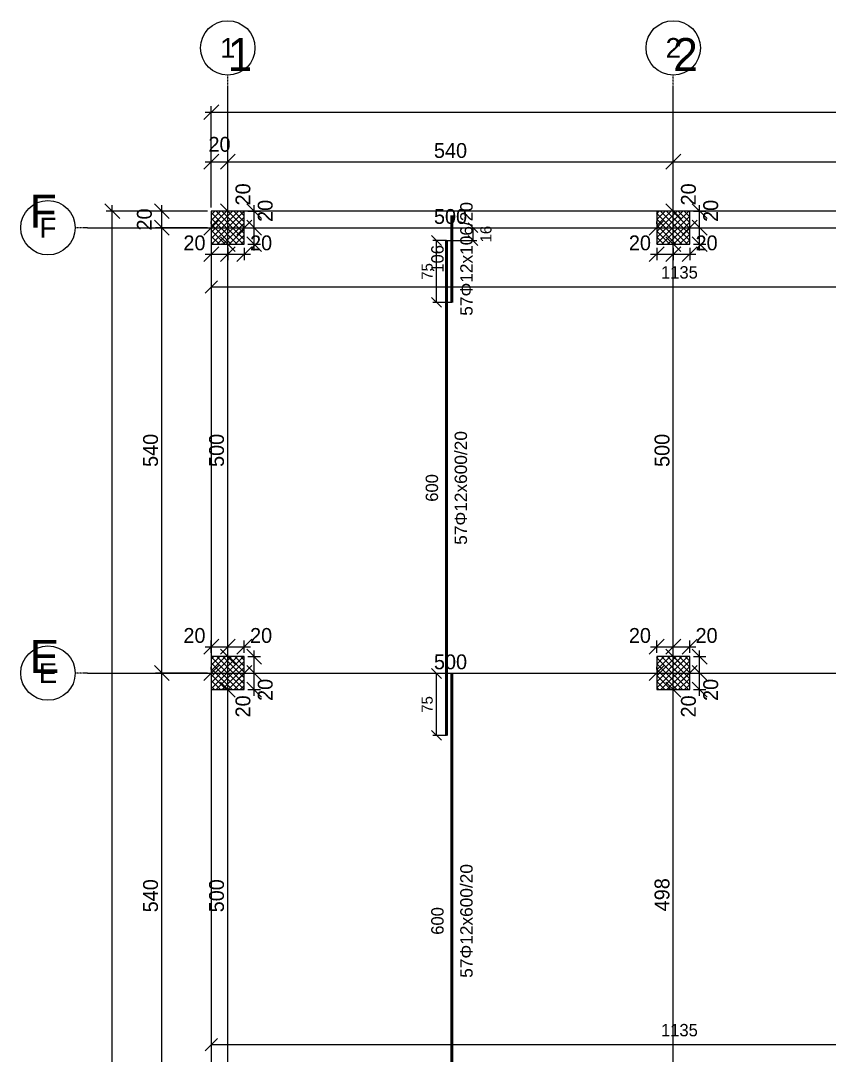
# Model space of a CAD drawing. Header units: centimetres. Extents: x -231 to 7431, y -4464 to 7215.
# Drawn here: x 4229 to 5209, y 1717 to 2971 of the extents above; entities that cross this region are included whole.
import ezdxf
from ezdxf.enums import TextEntityAlignment as Align

# ---------------------------------------------------------------- set-up
doc = ezdxf.new("R2010")
doc.units = ezdxf.units.CM
doc.linetypes.add('DASHDOT', pattern=[3.556, 2.54, -0.508, 0, -0.508])
for name, color, linetype in [('AXIS', 8, 'Continuous'), ('COLUMN', 3, 'Continuous'), ('FW_AXIS', 7, 'Continuous'), ('FW_COLUMN_HATCH', 8, 'Continuous'), ('FW_DIM', 7, 'Continuous'), ('REB_BOT_MESH_Y', 5, 'Continuous'), ('REB_BOT_MESH_Y_AXDIM', 5, 'Continuous'), ('REB_BOT_MESH_Y_LAP', 5, 'Continuous'), ('REB_BOT_MESH_Y_RANGE', 5, 'Continuous'), ('REB_BOT_MESH_Y_TEXT', 5, 'Continuous'), ('SLAB', 7, 'Continuous')]:
    doc.layers.add(name, color=color, linetype=linetype)
doc.styles.add('REBAR_TXT', font='arial.ttf')
doc.dimstyles.new('FW_DIM', dxfattribs={"dimtxt": 18, "dimasz": 9, "dimexe": 7.5, "dimexo": 4.5, "dimgap": 4.5, "dimtad": 1, "dimdec": 0, "dimtxsty": 'Standard', "dimtsz": 9, "dimcen": 2.5, "dimdle": 7.5, "dimclrd": 256, "dimclre": 256, "dimclrt": 7, "dimazin": 3, "dimtfac": 1, "dimtmove": 2, "dimatfit": 3})
doc.dimstyles.new('REBAR LAP', dxfattribs={"dimtxt": 13.5, "dimasz": 2.5, "dimexe": 4.5, "dimexo": 0, "dimgap": 4.5, "dimtad": 1, "dimdec": 0, "dimtxsty": 'Standard', "dimtsz": 6, "dimcen": 2.5, "dimclrd": 6, "dimclre": 6, "dimclrt": 7, "dimazin": 3, "dimtfac": 1, "dimtmove": 2, "dimatfit": 3, "dimlwd": 25, "dimlwe": 18})
doc.dimstyles.new('REBAR M-200', dxfattribs={"dimtxt": 15, "dimasz": 15, "dimexe": 25, "dimexo": 12.5, "dimgap": 10, "dimtad": 1, "dimdec": 0, "dimtxsty": 'Standard', "dimblk": 'NONE', "dimcen": 50, "dimse1": 1, "dimse2": 1, "dimclrd": 6, "dimclre": 6, "dimclrt": 7, "dimazin": 3, "dimtfac": 1, "dimtmove": 2, "dimatfit": 3, "dimldrblk": 'NONE', "dimlwd": 53})
doc.dimstyles.new('REBAR RANGE', dxfattribs={"dimtxt": 15, "dimasz": 2.5, "dimexe": 0, "dimexo": 0, "dimgap": 10, "dimtad": 1, "dimdec": 0, "dimtxsty": 'Standard', "dimtsz": 7.5, "dimcen": 2.5, "dimse1": 1, "dimse2": 1, "dimclrd": 6, "dimclre": 6, "dimclrt": 7, "dimazin": 3, "dimtfac": 1, "dimtmove": 2, "dimatfit": 3, "dimlwd": 25})

# ---------------------------------------------------------------- blocks, each defined once
blk = doc.blocks.new('*D710')
at = {"color": 6, "lineweight": 53}
blk.add_line((4751.75, 1579.5), (4751.75, 2179.5), dxfattribs=at)
at = {"layer": 'Defpoints'}
for p in [(4751.75, 2179.5), (4751.75, 1579.5), (4751.75, 1579.5)]:
    blk.add_point(p, dxfattribs=at)
at = {"layer": 'REB_BOT_MESH_Y', "color": 7, "insert": (4734.25, 1879.5), "char_height": 15, "attachment_point": 5, "rotation": 90}
blk.add_mtext('600', dxfattribs=at)
blk = doc.blocks.new('_NONE')
blk = doc.blocks.new('*D711')
at = {"color": 6, "lineweight": 53}
blk.add_line((4745, 2104.5), (4745, 2704.5), dxfattribs=at)
at = {"layer": 'Defpoints'}
for p in [(4745, 2704.5), (4745, 2104.5), (4745, 2104.5)]:
    blk.add_point(p, dxfattribs=at)
at = {"layer": 'REB_BOT_MESH_Y', "color": 7, "insert": (4727.5, 2404.5), "char_height": 15, "attachment_point": 5, "rotation": 90}
blk.add_mtext('600', dxfattribs=at)
blk = doc.blocks.new('*D712')
at = {"color": 6, "lineweight": 53}
blk.add_line((4751.75, 2629.5), (4751.75, 2735), dxfattribs=at)
at = {"layer": 'Defpoints'}
for p in [(4751.75, 2735), (4751.75, 2629.5), (4751.75, 2629.5)]:
    blk.add_point(p, dxfattribs=at)
at = {"layer": 'REB_BOT_MESH_Y', "color": 7, "insert": (4734.25, 2682.25), "char_height": 15, "attachment_point": 5, "rotation": 90}
blk.add_mtext('106', dxfattribs=at)
blk = doc.blocks.new('_OBLIQUE')
at = {"color": 0, "linetype": 'BYBLOCK'}
blk.add_line((-0.5, -0.5), (0.5, 0.5), dxfattribs=at)
blk = doc.blocks.new('*D719')
at = {"color": 6, "lineweight": 18}
for p, q in [((4751.75, 2179.5), (4728.5, 2179.5)), ((4745, 2104.5), (4728.5, 2104.5))]:
    blk.add_line(p, q, dxfattribs=at)
at = {"color": 6, "lineweight": 25}
blk.add_line((4733, 2104.5), (4733, 2179.5), dxfattribs=at)
at = {"layer": 'Defpoints'}
for p in [(4751.75, 2179.5), (4733, 2104.5), (4745, 2104.5)]:
    blk.add_point(p, dxfattribs=at)
at = {"layer": 'REB_BOT_MESH_Y_LAP', "color": 6, "xscale": 12, "yscale": 12, "rotation": 90}
for p in [(4733, 2179.5), (4733, 2104.5)]:
    blk.add_blockref('_OBLIQUE', p, dxfattribs=at)
at = {"layer": 'REB_BOT_MESH_Y_LAP', "color": 7, "insert": (4721.75, 2142), "char_height": 13.5, "attachment_point": 5, "rotation": 90}
blk.add_mtext('75', dxfattribs=at)
blk = doc.blocks.new('*D720')
at = {"color": 6, "lineweight": 18}
for p, q in [((4745, 2704.5), (4728.5, 2704.5)), ((4751.75, 2629.5), (4728.5, 2629.5))]:
    blk.add_line(p, q, dxfattribs=at)
at = {"color": 6, "lineweight": 25}
blk.add_line((4733, 2629.5), (4733, 2704.5), dxfattribs=at)
at = {"layer": 'Defpoints'}
for p in [(4745, 2704.5), (4733, 2629.5), (4751.75, 2629.5)]:
    blk.add_point(p, dxfattribs=at)
at = {"layer": 'REB_BOT_MESH_Y_LAP', "color": 6, "xscale": 12, "yscale": 12, "rotation": 90}
for p in [(4733, 2704.5), (4733, 2629.5)]:
    blk.add_blockref('_OBLIQUE', p, dxfattribs=at)
at = {"layer": 'REB_BOT_MESH_Y_LAP', "color": 7, "insert": (4721.75, 2667), "char_height": 13.5, "attachment_point": 5, "rotation": 90}
blk.add_mtext('75', dxfattribs=at)
blk = doc.blocks.new('*D721')
at = {"color": 6, "lineweight": 18}
for p, q in [((4745, 2720), (4781.75, 2720)), ((4745, 2704.5), (4781.75, 2704.5))]:
    blk.add_line(p, q, dxfattribs=at)
at = {"color": 6, "lineweight": 25}
blk.add_line((4777.25, 2720), (4777.25, 2704.5), dxfattribs=at)
at = {"layer": 'Defpoints'}
for p in [(4745, 2720), (4777.25, 2720), (4745, 2704.5)]:
    blk.add_point(p, dxfattribs=at)
at = {"layer": 'REB_BOT_MESH_Y_AXDIM', "color": 6, "xscale": 12, "yscale": 12, "rotation": 90}
for p in [(4777.25, 2720), (4777.25, 2704.5)]:
    blk.add_blockref('_OBLIQUE', p, dxfattribs=at)
at = {"layer": 'REB_BOT_MESH_Y_AXDIM', "color": 7, "insert": (4793, 2712.25), "char_height": 13.5, "attachment_point": 5, "rotation": 90}
blk.add_mtext('16', dxfattribs=at)
blk = doc.blocks.new('*D773')
at = {"color": 6, "lineweight": 25}
blk.add_line((4460, 1729.5), (5595, 1729.5), dxfattribs=at)
at = {"layer": 'Defpoints'}
for p in [(4460, 1729.5), (4460, 1729.5), (5595, 1729.5)]:
    blk.add_point(p, dxfattribs=at)
at = {"layer": 'REB_BOT_MESH_Y_RANGE', "color": 6, "xscale": 15, "yscale": 15}
for p in [(4460, 1729.5), (5595, 1729.5)]:
    blk.add_blockref('_OBLIQUE', p, dxfattribs=at)
at = {"layer": 'REB_BOT_MESH_Y_RANGE', "color": 7, "insert": (5027.5, 1747), "char_height": 15, "attachment_point": 5}
blk.add_mtext('1135', dxfattribs=at)
blk = doc.blocks.new('*D774')
at = {"color": 6, "lineweight": 25}
blk.add_line((4460, 2648.25), (5595, 2648.25), dxfattribs=at)
at = {"layer": 'Defpoints'}
for p in [(4460, 2648.25), (4460, 2648.25), (5595, 2648.25)]:
    blk.add_point(p, dxfattribs=at)
at = {"layer": 'REB_BOT_MESH_Y_RANGE', "color": 6, "xscale": 15, "yscale": 15}
for p in [(4460, 2648.25), (5595, 2648.25)]:
    blk.add_blockref('_OBLIQUE', p, dxfattribs=at)
at = {"layer": 'REB_BOT_MESH_Y_RANGE', "color": 7, "insert": (5027.5, 2665.75), "char_height": 15, "attachment_point": 5}
blk.add_mtext('1135', dxfattribs=at)
blk = doc.blocks.new('*D775')
at = {"color": 6, "lineweight": 25}
blk.add_line((4460, 2648.25), (5595, 2648.25), dxfattribs=at)
at = {"layer": 'Defpoints'}
for p in [(4460, 2648.25), (4460, 2648.25), (5595, 2648.25)]:
    blk.add_point(p, dxfattribs=at)
at = {"layer": 'REB_BOT_MESH_Y_RANGE', "color": 6, "xscale": 15, "yscale": 15}
for p in [(4460, 2648.25), (5595, 2648.25)]:
    blk.add_blockref('_OBLIQUE', p, dxfattribs=at)
at = {"layer": 'REB_BOT_MESH_Y_RANGE', "color": 7, "insert": (5027.5, 2665.75), "char_height": 15, "attachment_point": 5}
blk.add_mtext('1135', dxfattribs=at)
blk = doc.blocks.new('*D815')
for p, q in [((4452.5, 2212), (4487.5, 2212)), ((4460, 2204.5), (4460, 2219.5)), ((4480, 2204.5), (4480, 2219.5))]:
    blk.add_line(p, q)
at = {"layer": 'Defpoints'}
for p in [(4460, 2212), (4460, 2200), (4480, 2200)]:
    blk.add_point(p, dxfattribs=at)
at = {"layer": 'FW_DIM', "xscale": 18, "yscale": 18}
for p in [(4460, 2212), (4480, 2212)]:
    blk.add_blockref('_OBLIQUE', p, dxfattribs=at)
at = {"layer": 'FW_DIM', "color": 7, "insert": (4439.6, 2225.5), "char_height": 18, "attachment_point": 5}
blk.add_mtext('20', dxfattribs=at)
blk = doc.blocks.new('*D816')
for p, q in [((4472.5, 2212), (4507.5, 2212)), ((4480, 2204.5), (4480, 2219.5)), ((4500, 2204.5), (4500, 2219.5))]:
    blk.add_line(p, q)
at = {"layer": 'Defpoints'}
for p in [(4480, 2212), (4480, 2200), (4500, 2200)]:
    blk.add_point(p, dxfattribs=at)
at = {"layer": 'FW_DIM', "xscale": 18, "yscale": 18}
for p in [(4480, 2212), (4500, 2212)]:
    blk.add_blockref('_OBLIQUE', p, dxfattribs=at)
at = {"layer": 'FW_DIM', "color": 7, "insert": (4520.4, 2225.5), "char_height": 18, "attachment_point": 5}
blk.add_mtext('20', dxfattribs=at)
blk = doc.blocks.new('*D817')
for p, q in [((4512, 2152.5), (4512, 2187.5)), ((4504.5, 2180), (4519.5, 2180)), ((4504.5, 2160), (4519.5, 2160))]:
    blk.add_line(p, q)
at = {"layer": 'Defpoints'}
for p in [(4500, 2180), (4500, 2160), (4512, 2160)]:
    blk.add_point(p, dxfattribs=at)
at = {"layer": 'FW_DIM', "xscale": 18, "yscale": 18, "rotation": 90}
for p in [(4512, 2180), (4512, 2160)]:
    blk.add_blockref('_OBLIQUE', p, dxfattribs=at)
at = {"layer": 'FW_DIM', "color": 7, "insert": (4498.5, 2139.6), "char_height": 18, "attachment_point": 5, "rotation": 90}
blk.add_mtext('20', dxfattribs=at)
blk = doc.blocks.new('*D818')
for p, q in [((4504.5, 2200), (4519.5, 2200)), ((4512, 2172.5), (4512, 2207.5)), ((4504.5, 2180), (4519.5, 2180))]:
    blk.add_line(p, q)
at = {"layer": 'Defpoints'}
for p in [(4500, 2200), (4500, 2180), (4512, 2180)]:
    blk.add_point(p, dxfattribs=at)
at = {"layer": 'FW_DIM', "xscale": 18, "yscale": 18, "rotation": 90}
for p in [(4512, 2200), (4512, 2180)]:
    blk.add_blockref('_OBLIQUE', p, dxfattribs=at)
at = {"layer": 'FW_DIM', "color": 7, "insert": (4525.5, 2159.6), "char_height": 18, "attachment_point": 5, "rotation": 90}
blk.add_mtext('20', dxfattribs=at)
blk = doc.blocks.new('*D819')
for p, q in [((4452.5, 2688), (4487.5, 2688)), ((4460, 2695.5), (4460, 2680.5)), ((4480, 2695.5), (4480, 2680.5))]:
    blk.add_line(p, q)
at = {"layer": 'Defpoints'}
for p in [(4460, 2700), (4480, 2700), (4460, 2688)]:
    blk.add_point(p, dxfattribs=at)
at = {"layer": 'FW_DIM', "xscale": 18, "yscale": 18}
for p in [(4460, 2688), (4480, 2688)]:
    blk.add_blockref('_OBLIQUE', p, dxfattribs=at)
at = {"layer": 'FW_DIM', "color": 7, "insert": (4439.6, 2701.5), "char_height": 18, "attachment_point": 5}
blk.add_mtext('20', dxfattribs=at)
blk = doc.blocks.new('*D820')
for p, q in [((4472.5, 2688), (4507.5, 2688)), ((4480, 2695.5), (4480, 2680.5)), ((4500, 2695.5), (4500, 2680.5))]:
    blk.add_line(p, q)
at = {"layer": 'Defpoints'}
for p in [(4480, 2700), (4500, 2700), (4480, 2688)]:
    blk.add_point(p, dxfattribs=at)
at = {"layer": 'FW_DIM', "xscale": 18, "yscale": 18}
for p in [(4480, 2688), (4500, 2688)]:
    blk.add_blockref('_OBLIQUE', p, dxfattribs=at)
at = {"layer": 'FW_DIM', "color": 7, "insert": (4520.4, 2701.5), "char_height": 18, "attachment_point": 5}
blk.add_mtext('20', dxfattribs=at)
blk = doc.blocks.new('*D821')
for p, q in [((4512, 2692.5), (4512, 2727.5)), ((4504.5, 2720), (4519.5, 2720)), ((4504.5, 2700), (4519.5, 2700))]:
    blk.add_line(p, q)
at = {"layer": 'Defpoints'}
for p in [(4500, 2720), (4500, 2700), (4512, 2700)]:
    blk.add_point(p, dxfattribs=at)
at = {"layer": 'FW_DIM', "xscale": 18, "yscale": 18, "rotation": 90}
for p in [(4512, 2720), (4512, 2700)]:
    blk.add_blockref('_OBLIQUE', p, dxfattribs=at)
at = {"layer": 'FW_DIM', "color": 7, "insert": (4525.5, 2740.4), "char_height": 18, "attachment_point": 5, "rotation": 90}
blk.add_mtext('20', dxfattribs=at)
blk = doc.blocks.new('*D822')
for p, q in [((4512, 2712.5), (4512, 2747.5)), ((4504.5, 2740), (4519.5, 2740)), ((4504.5, 2720), (4519.5, 2720))]:
    blk.add_line(p, q)
at = {"layer": 'Defpoints'}
for p in [(4500, 2740), (4500, 2720), (4512, 2720)]:
    blk.add_point(p, dxfattribs=at)
at = {"layer": 'FW_DIM', "xscale": 18, "yscale": 18, "rotation": 90}
for p in [(4512, 2740), (4512, 2720)]:
    blk.add_blockref('_OBLIQUE', p, dxfattribs=at)
at = {"layer": 'FW_DIM', "color": 7, "insert": (4498.5, 2760.4), "char_height": 18, "attachment_point": 5, "rotation": 90}
blk.add_mtext('20', dxfattribs=at)
blk = doc.blocks.new('*D839')
for p, q in [((4992.5, 2212), (5027.5, 2212)), ((5000, 2204.5), (5000, 2219.5)), ((5020, 2204.5), (5020, 2219.5))]:
    blk.add_line(p, q)
at = {"layer": 'Defpoints'}
for p in [(5000, 2212), (5000, 2200), (5020, 2200)]:
    blk.add_point(p, dxfattribs=at)
at = {"layer": 'FW_DIM', "xscale": 18, "yscale": 18}
for p in [(5000, 2212), (5020, 2212)]:
    blk.add_blockref('_OBLIQUE', p, dxfattribs=at)
at = {"layer": 'FW_DIM', "color": 7, "insert": (4979.6, 2225.5), "char_height": 18, "attachment_point": 5}
blk.add_mtext('20', dxfattribs=at)
blk = doc.blocks.new('*D840')
for p, q in [((5012.5, 2212), (5047.5, 2212)), ((5020, 2204.5), (5020, 2219.5)), ((5040, 2204.5), (5040, 2219.5))]:
    blk.add_line(p, q)
at = {"layer": 'Defpoints'}
for p in [(5020, 2212), (5020, 2200), (5040, 2200)]:
    blk.add_point(p, dxfattribs=at)
at = {"layer": 'FW_DIM', "xscale": 18, "yscale": 18}
for p in [(5020, 2212), (5040, 2212)]:
    blk.add_blockref('_OBLIQUE', p, dxfattribs=at)
at = {"layer": 'FW_DIM', "color": 7, "insert": (5060.4, 2225.5), "char_height": 18, "attachment_point": 5}
blk.add_mtext('20', dxfattribs=at)
blk = doc.blocks.new('*D841')
for p, q in [((5052, 2152.5), (5052, 2187.5)), ((5044.5, 2180), (5059.5, 2180)), ((5044.5, 2160), (5059.5, 2160))]:
    blk.add_line(p, q)
at = {"layer": 'Defpoints'}
for p in [(5040, 2180), (5040, 2160), (5052, 2160)]:
    blk.add_point(p, dxfattribs=at)
at = {"layer": 'FW_DIM', "xscale": 18, "yscale": 18, "rotation": 90}
for p in [(5052, 2180), (5052, 2160)]:
    blk.add_blockref('_OBLIQUE', p, dxfattribs=at)
at = {"layer": 'FW_DIM', "color": 7, "insert": (5038.5, 2139.6), "char_height": 18, "attachment_point": 5, "rotation": 90}
blk.add_mtext('20', dxfattribs=at)
blk = doc.blocks.new('*D842')
for p, q in [((5044.5, 2200), (5059.5, 2200)), ((5052, 2172.5), (5052, 2207.5)), ((5044.5, 2180), (5059.5, 2180))]:
    blk.add_line(p, q)
at = {"layer": 'Defpoints'}
for p in [(5040, 2200), (5040, 2180), (5052, 2180)]:
    blk.add_point(p, dxfattribs=at)
at = {"layer": 'FW_DIM', "xscale": 18, "yscale": 18, "rotation": 90}
for p in [(5052, 2200), (5052, 2180)]:
    blk.add_blockref('_OBLIQUE', p, dxfattribs=at)
at = {"layer": 'FW_DIM', "color": 7, "insert": (5065.5, 2159.6), "char_height": 18, "attachment_point": 5, "rotation": 90}
blk.add_mtext('20', dxfattribs=at)
blk = doc.blocks.new('*D843')
for p, q in [((4992.5, 2688), (5027.5, 2688)), ((5000, 2695.5), (5000, 2680.5)), ((5020, 2695.5), (5020, 2680.5))]:
    blk.add_line(p, q)
at = {"layer": 'Defpoints'}
for p in [(5000, 2700), (5020, 2700), (5000, 2688)]:
    blk.add_point(p, dxfattribs=at)
at = {"layer": 'FW_DIM', "xscale": 18, "yscale": 18}
for p in [(5000, 2688), (5020, 2688)]:
    blk.add_blockref('_OBLIQUE', p, dxfattribs=at)
at = {"layer": 'FW_DIM', "color": 7, "insert": (4979.6, 2701.5), "char_height": 18, "attachment_point": 5}
blk.add_mtext('20', dxfattribs=at)
blk = doc.blocks.new('*D844')
for p, q in [((5012.5, 2688), (5047.5, 2688)), ((5020, 2695.5), (5020, 2680.5)), ((5040, 2695.5), (5040, 2680.5))]:
    blk.add_line(p, q)
at = {"layer": 'Defpoints'}
for p in [(5020, 2700), (5040, 2700), (5020, 2688)]:
    blk.add_point(p, dxfattribs=at)
at = {"layer": 'FW_DIM', "xscale": 18, "yscale": 18}
for p in [(5020, 2688), (5040, 2688)]:
    blk.add_blockref('_OBLIQUE', p, dxfattribs=at)
at = {"layer": 'FW_DIM', "color": 7, "insert": (5060.4, 2701.5), "char_height": 18, "attachment_point": 5}
blk.add_mtext('20', dxfattribs=at)
blk = doc.blocks.new('*D845')
for p, q in [((5052, 2692.5), (5052, 2727.5)), ((5044.5, 2720), (5059.5, 2720)), ((5044.5, 2700), (5059.5, 2700))]:
    blk.add_line(p, q)
at = {"layer": 'Defpoints'}
for p in [(5040, 2720), (5040, 2700), (5052, 2700)]:
    blk.add_point(p, dxfattribs=at)
at = {"layer": 'FW_DIM', "xscale": 18, "yscale": 18, "rotation": 90}
for p in [(5052, 2720), (5052, 2700)]:
    blk.add_blockref('_OBLIQUE', p, dxfattribs=at)
at = {"layer": 'FW_DIM', "color": 7, "insert": (5065.5, 2740.4), "char_height": 18, "attachment_point": 5, "rotation": 90}
blk.add_mtext('20', dxfattribs=at)
blk = doc.blocks.new('*D846')
for p, q in [((5052, 2712.5), (5052, 2747.5)), ((5044.5, 2740), (5059.5, 2740)), ((5044.5, 2720), (5059.5, 2720))]:
    blk.add_line(p, q)
at = {"layer": 'Defpoints'}
for p in [(5040, 2740), (5040, 2720), (5052, 2720)]:
    blk.add_point(p, dxfattribs=at)
at = {"layer": 'FW_DIM', "xscale": 18, "yscale": 18, "rotation": 90}
for p in [(5052, 2740), (5052, 2720)]:
    blk.add_blockref('_OBLIQUE', p, dxfattribs=at)
at = {"layer": 'FW_DIM', "color": 7, "insert": (5038.5, 2760.4), "char_height": 18, "attachment_point": 5, "rotation": 90}
blk.add_mtext('20', dxfattribs=at)
blk = doc.blocks.new('*D967')
for p, q in [((4460, 2184.5), (4460, 2187.5)), ((4500, 2184.5), (4500, 2187.5)), ((4452.5, 2180), (4507.5, 2180))]:
    blk.add_line(p, q)
at = {"layer": 'Defpoints'}
for p in [(4460, 2180), (4460, 2180), (4500, 2180)]:
    blk.add_point(p, dxfattribs=at)
at = {"layer": 'FW_DIM', "xscale": 18, "yscale": 18}
for p in [(4460, 2180), (4500, 2180)]:
    blk.add_blockref('_OBLIQUE', p, dxfattribs=at)
blk = doc.blocks.new('*D968')
for p, q in [((4500, 2184.5), (4500, 2187.5)), ((5000, 2184.5), (5000, 2187.5)), ((4492.5, 2180), (5007.5, 2180))]:
    blk.add_line(p, q)
at = {"layer": 'Defpoints'}
for p in [(4500, 2180), (4500, 2180), (5000, 2180)]:
    blk.add_point(p, dxfattribs=at)
at = {"layer": 'FW_DIM', "xscale": 18, "yscale": 18}
for p in [(4500, 2180), (5000, 2180)]:
    blk.add_blockref('_OBLIQUE', p, dxfattribs=at)
at = {"layer": 'FW_DIM', "color": 7, "insert": (4750, 2193.5), "char_height": 18, "attachment_point": 5}
blk.add_mtext('500', dxfattribs=at)
blk = doc.blocks.new('*D969')
for p, q in [((5000, 2184.5), (5000, 2187.5)), ((5040, 2184.5), (5040, 2187.5)), ((4992.5, 2180), (5047.5, 2180))]:
    blk.add_line(p, q)
at = {"layer": 'Defpoints'}
for p in [(5000, 2180), (5000, 2180), (5040, 2180)]:
    blk.add_point(p, dxfattribs=at)
at = {"layer": 'FW_DIM', "xscale": 18, "yscale": 18}
for p in [(5000, 2180), (5040, 2180)]:
    blk.add_blockref('_OBLIQUE', p, dxfattribs=at)
blk = doc.blocks.new('*D970')
for p, q in [((5040, 2184.5), (5040, 2187.5)), ((5540, 2184.5), (5540, 2187.5)), ((5032.5, 2180), (5547.5, 2180))]:
    blk.add_line(p, q)
at = {"layer": 'Defpoints'}
for p in [(5040, 2180), (5040, 2180), (5540, 2180)]:
    blk.add_point(p, dxfattribs=at)
at = {"layer": 'FW_DIM', "xscale": 18, "yscale": 18}
for p in [(5040, 2180), (5540, 2180)]:
    blk.add_blockref('_OBLIQUE', p, dxfattribs=at)
at = {"layer": 'FW_DIM', "color": 7, "insert": (5290, 2193.5), "char_height": 18, "attachment_point": 5}
blk.add_mtext('500', dxfattribs=at)
blk = doc.blocks.new('*D978')
for p, q in [((4460, 2724.5), (4460, 2727.5)), ((4500, 2724.5), (4500, 2727.5)), ((4452.5, 2720), (4507.5, 2720))]:
    blk.add_line(p, q)
at = {"layer": 'Defpoints'}
for p in [(4460, 2720), (4460, 2720), (4500, 2720)]:
    blk.add_point(p, dxfattribs=at)
at = {"layer": 'FW_DIM', "xscale": 18, "yscale": 18}
for p in [(4460, 2720), (4500, 2720)]:
    blk.add_blockref('_OBLIQUE', p, dxfattribs=at)
blk = doc.blocks.new('*D979')
for p, q in [((4500, 2724.5), (4500, 2727.5)), ((5000, 2724.5), (5000, 2727.5)), ((4492.5, 2720), (5007.5, 2720))]:
    blk.add_line(p, q)
at = {"layer": 'Defpoints'}
for p in [(4500, 2720), (4500, 2720), (5000, 2720)]:
    blk.add_point(p, dxfattribs=at)
at = {"layer": 'FW_DIM', "xscale": 18, "yscale": 18}
for p in [(4500, 2720), (5000, 2720)]:
    blk.add_blockref('_OBLIQUE', p, dxfattribs=at)
at = {"layer": 'FW_DIM', "color": 7, "insert": (4750, 2733.5), "char_height": 18, "attachment_point": 5}
blk.add_mtext('500', dxfattribs=at)
blk = doc.blocks.new('*D980')
for p, q in [((5000, 2724.5), (5000, 2727.5)), ((5040, 2724.5), (5040, 2727.5)), ((4992.5, 2720), (5047.5, 2720))]:
    blk.add_line(p, q)
at = {"layer": 'Defpoints'}
for p in [(5000, 2720), (5000, 2720), (5040, 2720)]:
    blk.add_point(p, dxfattribs=at)
at = {"layer": 'FW_DIM', "xscale": 18, "yscale": 18}
for p in [(5000, 2720), (5040, 2720)]:
    blk.add_blockref('_OBLIQUE', p, dxfattribs=at)
blk = doc.blocks.new('*D981')
for p, q in [((5040, 2724.5), (5040, 2727.5)), ((5540, 2724.5), (5540, 2727.5)), ((5032.5, 2720), (5547.5, 2720))]:
    blk.add_line(p, q)
at = {"layer": 'Defpoints'}
for p in [(5040, 2720), (5040, 2720), (5540, 2720)]:
    blk.add_point(p, dxfattribs=at)
at = {"layer": 'FW_DIM', "xscale": 18, "yscale": 18}
for p in [(5040, 2720), (5540, 2720)]:
    blk.add_blockref('_OBLIQUE', p, dxfattribs=at)
at = {"layer": 'FW_DIM', "color": 7, "insert": (5290, 2733.5), "char_height": 18, "attachment_point": 5}
blk.add_mtext('500', dxfattribs=at)
blk = doc.blocks.new('*D994')
for p, q in [((4475.5, 2160), (4472.5, 2160)), ((4480, 1652.5), (4480, 2167.5)), ((4475.5, 1660), (4472.5, 1660))]:
    blk.add_line(p, q)
at = {"layer": 'Defpoints'}
for p in [(4480, 2160), (4480, 1660), (4480, 1660)]:
    blk.add_point(p, dxfattribs=at)
at = {"layer": 'FW_DIM', "xscale": 18, "yscale": 18, "rotation": 90}
for p in [(4480, 2160), (4480, 1660)]:
    blk.add_blockref('_OBLIQUE', p, dxfattribs=at)
at = {"layer": 'FW_DIM', "color": 7, "insert": (4466.5, 1910), "char_height": 18, "attachment_point": 5, "rotation": 90}
blk.add_mtext('500', dxfattribs=at)
blk = doc.blocks.new('*D995')
for p, q in [((4475.5, 2200), (4472.5, 2200)), ((4480, 2152.5), (4480, 2207.5)), ((4475.5, 2160), (4472.5, 2160))]:
    blk.add_line(p, q)
at = {"layer": 'Defpoints'}
for p in [(4480, 2200), (4480, 2160), (4480, 2160)]:
    blk.add_point(p, dxfattribs=at)
at = {"layer": 'FW_DIM', "xscale": 18, "yscale": 18, "rotation": 90}
for p in [(4480, 2200), (4480, 2160)]:
    blk.add_blockref('_OBLIQUE', p, dxfattribs=at)
blk = doc.blocks.new('*D996')
for p, q in [((4475.5, 2700), (4472.5, 2700)), ((4480, 2192.5), (4480, 2707.5)), ((4475.5, 2200), (4472.5, 2200))]:
    blk.add_line(p, q)
at = {"layer": 'Defpoints'}
for p in [(4480, 2700), (4480, 2200), (4480, 2200)]:
    blk.add_point(p, dxfattribs=at)
at = {"layer": 'FW_DIM', "xscale": 18, "yscale": 18, "rotation": 90}
for p in [(4480, 2700), (4480, 2200)]:
    blk.add_blockref('_OBLIQUE', p, dxfattribs=at)
at = {"layer": 'FW_DIM', "color": 7, "insert": (4466.5, 2450), "char_height": 18, "attachment_point": 5, "rotation": 90}
blk.add_mtext('500', dxfattribs=at)
blk = doc.blocks.new('*D997')
for p, q in [((4480, 2692.5), (4480, 2747.5)), ((4475.5, 2740), (4472.5, 2740)), ((4475.5, 2700), (4472.5, 2700))]:
    blk.add_line(p, q)
at = {"layer": 'Defpoints'}
for p in [(4480, 2740), (4480, 2700), (4480, 2700)]:
    blk.add_point(p, dxfattribs=at)
at = {"layer": 'FW_DIM', "xscale": 18, "yscale": 18, "rotation": 90}
for p in [(4480, 2740), (4480, 2700)]:
    blk.add_blockref('_OBLIQUE', p, dxfattribs=at)
blk = doc.blocks.new('*D1005')
for p, q in [((5015.5, 2160), (5012.5, 2160)), ((5020, 1655), (5020, 2167.5)), ((5015.5, 1662.5), (5012.5, 1662.5))]:
    blk.add_line(p, q)
at = {"layer": 'Defpoints'}
for p in [(5020, 2160), (5020, 1662.5), (5020, 1662.5)]:
    blk.add_point(p, dxfattribs=at)
at = {"layer": 'FW_DIM', "xscale": 18, "yscale": 18, "rotation": 90}
for p in [(5020, 2160), (5020, 1662.5)]:
    blk.add_blockref('_OBLIQUE', p, dxfattribs=at)
at = {"layer": 'FW_DIM', "color": 7, "insert": (5006.5, 1911.25), "char_height": 18, "attachment_point": 5, "rotation": 90}
blk.add_mtext('498', dxfattribs=at)
blk = doc.blocks.new('*D1006')
for p, q in [((5015.5, 2200), (5012.5, 2200)), ((5020, 2152.5), (5020, 2207.5)), ((5015.5, 2160), (5012.5, 2160))]:
    blk.add_line(p, q)
at = {"layer": 'Defpoints'}
for p in [(5020, 2200), (5020, 2160), (5020, 2160)]:
    blk.add_point(p, dxfattribs=at)
at = {"layer": 'FW_DIM', "xscale": 18, "yscale": 18, "rotation": 90}
for p in [(5020, 2200), (5020, 2160)]:
    blk.add_blockref('_OBLIQUE', p, dxfattribs=at)
blk = doc.blocks.new('*D1007')
for p, q in [((5015.5, 2700), (5012.5, 2700)), ((5020, 2192.5), (5020, 2707.5)), ((5015.5, 2200), (5012.5, 2200))]:
    blk.add_line(p, q)
at = {"layer": 'Defpoints'}
for p in [(5020, 2700), (5020, 2200), (5020, 2200)]:
    blk.add_point(p, dxfattribs=at)
at = {"layer": 'FW_DIM', "xscale": 18, "yscale": 18, "rotation": 90}
for p in [(5020, 2700), (5020, 2200)]:
    blk.add_blockref('_OBLIQUE', p, dxfattribs=at)
at = {"layer": 'FW_DIM', "color": 7, "insert": (5006.5, 2450), "char_height": 18, "attachment_point": 5, "rotation": 90}
blk.add_mtext('500', dxfattribs=at)
blk = doc.blocks.new('*D1008')
for p, q in [((5020, 2692.5), (5020, 2747.5)), ((5015.5, 2740), (5012.5, 2740)), ((5015.5, 2700), (5012.5, 2700))]:
    blk.add_line(p, q)
at = {"layer": 'Defpoints'}
for p in [(5020, 2740), (5020, 2700), (5020, 2700)]:
    blk.add_point(p, dxfattribs=at)
at = {"layer": 'FW_DIM', "xscale": 18, "yscale": 18, "rotation": 90}
for p in [(5020, 2740), (5020, 2700)]:
    blk.add_blockref('_OBLIQUE', p, dxfattribs=at)
blk = doc.blocks.new('*D1051')
for p, q in [((4452.5, 2800), (4487.5, 2800)), ((4460, 2744.5), (4460, 2807.5)), ((4480, 2744.5), (4480, 2807.5))]:
    blk.add_line(p, q)
at = {"layer": 'Defpoints'}
for p in [(4460, 2800), (4460, 2740), (4480, 2740)]:
    blk.add_point(p, dxfattribs=at)
at = {"layer": 'FW_DIM', "xscale": 18, "yscale": 18}
for p in [(4460, 2800), (4480, 2800)]:
    blk.add_blockref('_OBLIQUE', p, dxfattribs=at)
at = {"layer": 'FW_DIM', "color": 7, "insert": (4470, 2821), "char_height": 18, "attachment_point": 5}
blk.add_mtext('20', dxfattribs=at)
blk = doc.blocks.new('*D1052')
for p, q in [((4472.5, 2800), (5027.5, 2800)), ((4480, 2744.5), (4480, 2807.5)), ((5020, 2744.5), (5020, 2807.5))]:
    blk.add_line(p, q)
at = {"layer": 'Defpoints'}
for p in [(4480, 2800), (4480, 2740), (5020, 2740)]:
    blk.add_point(p, dxfattribs=at)
at = {"layer": 'FW_DIM', "xscale": 18, "yscale": 18}
for p in [(4480, 2800), (5020, 2800)]:
    blk.add_blockref('_OBLIQUE', p, dxfattribs=at)
at = {"layer": 'FW_DIM', "color": 7, "insert": (4750, 2813.5), "char_height": 18, "attachment_point": 5}
blk.add_mtext('540', dxfattribs=at)
blk = doc.blocks.new('*D1053')
for p, q in [((5012.5, 2800), (5567.5, 2800)), ((5020, 2744.5), (5020, 2807.5)), ((5560, 2744.5), (5560, 2807.5))]:
    blk.add_line(p, q)
at = {"layer": 'Defpoints'}
for p in [(5020, 2800), (5020, 2740), (5560, 2740)]:
    blk.add_point(p, dxfattribs=at)
at = {"layer": 'FW_DIM', "xscale": 18, "yscale": 18}
for p in [(5020, 2800), (5560, 2800)]:
    blk.add_blockref('_OBLIQUE', p, dxfattribs=at)
at = {"layer": 'FW_DIM', "color": 7, "insert": (5290, 2813.5), "char_height": 18, "attachment_point": 5}
blk.add_mtext('540', dxfattribs=at)
blk = doc.blocks.new('*D1065')
for p, q in [((4460, 2744.5), (4460, 2867.5)), ((7200, 2744.5), (7200, 2867.5)), ((4452.5, 2860), (7207.5, 2860))]:
    blk.add_line(p, q)
at = {"layer": 'Defpoints'}
for p in [(4460, 2860), (4460, 2740), (7200, 2740)]:
    blk.add_point(p, dxfattribs=at)
at = {"layer": 'FW_DIM', "xscale": 18, "yscale": 18}
for p in [(4460, 2860), (7200, 2860)]:
    blk.add_blockref('_OBLIQUE', p, dxfattribs=at)
at = {"layer": 'FW_DIM', "color": 7, "insert": (5830, 2873.5), "char_height": 18, "attachment_point": 5}
blk.add_mtext('2740', dxfattribs=at)
blk = doc.blocks.new('*D1070')
for p, q in [((4400, 1632.5), (4400, 2187.5)), ((4455.5, 2180), (4392.5, 2180)), ((4455.5, 1640), (4392.5, 1640))]:
    blk.add_line(p, q)
at = {"layer": 'Defpoints'}
for p in [(4460, 2180), (4400, 1640), (4460, 1640)]:
    blk.add_point(p, dxfattribs=at)
at = {"layer": 'FW_DIM', "xscale": 18, "yscale": 18, "rotation": 90}
for p in [(4400, 2180), (4400, 1640)]:
    blk.add_blockref('_OBLIQUE', p, dxfattribs=at)
at = {"layer": 'FW_DIM', "color": 7, "insert": (4386.5, 1910), "char_height": 18, "attachment_point": 5, "rotation": 90}
blk.add_mtext('540', dxfattribs=at)
blk = doc.blocks.new('*D1071')
for p, q in [((4400, 2172.5), (4400, 2727.5)), ((4455.5, 2720), (4392.5, 2720)), ((4455.5, 2180), (4392.5, 2180))]:
    blk.add_line(p, q)
at = {"layer": 'Defpoints'}
for p in [(4460, 2720), (4400, 2180), (4460, 2180)]:
    blk.add_point(p, dxfattribs=at)
at = {"layer": 'FW_DIM', "xscale": 18, "yscale": 18, "rotation": 90}
for p in [(4400, 2720), (4400, 2180)]:
    blk.add_blockref('_OBLIQUE', p, dxfattribs=at)
at = {"layer": 'FW_DIM', "color": 7, "insert": (4386.5, 2450), "char_height": 18, "attachment_point": 5, "rotation": 90}
blk.add_mtext('540', dxfattribs=at)
blk = doc.blocks.new('*D1072')
for p, q in [((4400, 2712.5), (4400, 2747.5)), ((4455.5, 2740), (4392.5, 2740)), ((4455.5, 2720), (4392.5, 2720))]:
    blk.add_line(p, q)
at = {"layer": 'Defpoints'}
for p in [(4460, 2740), (4400, 2720), (4460, 2720)]:
    blk.add_point(p, dxfattribs=at)
at = {"layer": 'FW_DIM', "xscale": 18, "yscale": 18, "rotation": 90}
for p in [(4400, 2740), (4400, 2720)]:
    blk.add_blockref('_OBLIQUE', p, dxfattribs=at)
at = {"layer": 'FW_DIM', "color": 7, "insert": (4379, 2730), "char_height": 18, "attachment_point": 5, "rotation": 90}
blk.add_mtext('20', dxfattribs=at)
blk = doc.blocks.new('*D1080')
for p, q in [((4340, -7.5), (4340, 2747.5)), ((4455.5, 2740), (4332.5, 2740)), ((4455.5, 0), (4332.5, 0))]:
    blk.add_line(p, q)
at = {"layer": 'Defpoints'}
for p in [(4460, 2740), (4340, 0), (4460, 0)]:
    blk.add_point(p, dxfattribs=at)
at = {"layer": 'FW_DIM', "xscale": 18, "yscale": 18, "rotation": 90}
for p in [(4340, 2740), (4340, 0)]:
    blk.add_blockref('_OBLIQUE', p, dxfattribs=at)
at = {"layer": 'FW_DIM', "color": 7, "insert": (4326.5, 1370), "char_height": 18, "attachment_point": 5, "rotation": 90}
blk.add_mtext('2740', dxfattribs=at)

msp = doc.modelspace()

# ---------------------------------------------------------------- hatches: boundary and pattern name
at = {"layer": 'FW_COLUMN_HATCH'}
h = msp.add_hatch(dxfattribs=at)
h.set_pattern_fill('ANSI37', scale=1.6)
h.paths.add_polyline_path([(4460, 2700), (4460, 2740), (4500, 2740), (4500, 2700), (4460, 2700)])
h = msp.add_hatch(dxfattribs=at)
h.set_pattern_fill('ANSI37', scale=1.6)
h.paths.add_polyline_path([(5000, 2700), (5000, 2740), (5040, 2740), (5040, 2700), (5000, 2700)])
h = msp.add_hatch(dxfattribs=at)
h.set_pattern_fill('ANSI37', scale=1.6)
h.paths.add_polyline_path([(4460, 2160), (4460, 2200), (4500, 2200), (4500, 2160), (4460, 2160)])
h = msp.add_hatch(dxfattribs=at)
h.set_pattern_fill('ANSI37', scale=1.6)
h.paths.add_polyline_path([(5000, 2160), (5000, 2200), (5040, 2200), (5040, 2160), (5000, 2160)])

# ---------------------------------------------------------------- linework, layer by layer
at = {"layer": 'AXIS'}
for p, q in [((4480, -150), (4480, 2890)), ((5020, -150), (5020, 2890)), ((4310, 2720), (7350, 2720)), ((4310, 2180), (7350, 2180))]:
    msp.add_line(p, q, dxfattribs=at)
at = {"layer": 'COLUMN'}
for points in [[(4460, 2700), (4500, 2700), (4500, 2740), (4460, 2740)], [(5000, 2700), (5040, 2700), (5040, 2740), (5000, 2740)], [(4460, 2160), (4500, 2160), (4500, 2200), (4460, 2200)], [(5000, 2160), (5040, 2160), (5040, 2200), (5000, 2200)]]:
    msp.add_lwpolyline(points, close=True, dxfattribs=at)
at = {"layer": 'FW_AXIS', "linetype": 'DASHDOT'}
for p, q in [((4480, 2890), (4480, 2905)), ((5020, 2890), (5020, 2905)), ((4310, 2720), (4295, 2720)), ((4310, 2180), (4295, 2180))]:
    msp.add_line(p, q, dxfattribs=at)
at = {"layer": 'FW_AXIS'}
for centre in [(4480, 2938), (5020, 2938), (4262, 2720), (4262, 2180)]:
    msp.add_circle(centre, 33, dxfattribs=at)
at = {"layer": 'SLAB'}
msp.add_lwpolyline([(4460, 0), (7200, 0), (7200, 2740), (4460, 2740)], close=True, dxfattribs=at)

# ---------------------------------------------------------------- texts
at = {"layer": 'AXIS'}
for s, p in [('1', (4480, 2910)), ('2', (5020, 2910)), ('F', (4240, 2720)), ('E', (4240, 2180))]:
    msp.add_text(s, height=40, dxfattribs=at).set_placement(p)
at = {"layer": 'FW_AXIS', "color": 7, "style": 'REBAR_TXT'}
for s, p in [('1', (4480, 2938)), ('2', (5020, 2938)), ('F', (4262, 2720)), ('E', (4262, 2180))]:
    msp.add_text(s, height=24, dxfattribs=at).set_placement(p, align=Align.MIDDLE_CENTER)
at = {"layer": 'REB_BOT_MESH_Y_TEXT', "color": 7, "style": 'REBAR_TXT'}
for s, p in [('57Φ12x106/20', (4761.8, 2682.2)), ('57Φ12x600/20', (4755, 2404.5)), ('57Φ12x600/20', (4761.8, 1879.5))]:
    msp.add_text(s, height=15, rotation=90, dxfattribs=at).set_placement(p, align=Align.TOP_CENTER)

# ---------------------------------------------------------------- dimensions: what is measured, and where the dimension line sits
at = {"layer": 'FW_DIM'}
for base, p1, p2, picture, middle in [((4460, 2860), (4460, 2740), (7200, 2740), '*D1065', (5830, 2873.5)), ((4460, 2800), (4460, 2740), (4480, 2740), '*D1051', (4470, 2821)), ((4480, 2800), (4480, 2740), (5020, 2740), '*D1052', (4750, 2813.5)), ((5020, 2800), (5020, 2740), (5560, 2740), '*D1053', (5290, 2813.5))]:
    dim = msp.add_linear_dim(base=base, p1=p1, p2=p2, dimstyle='FW_DIM', dxfattribs=at)
    dim.commit()
    dim.dimension.update_dxf_attribs({"geometry": picture, "text_midpoint": middle})
for base, p1, p2, text, picture, middle in [((4512, 2720), (4500, 2720), (4500, 2740), '20', '*D822', (4498.5, 2760.4)), ((5052, 2720), (5040, 2720), (5040, 2740), '20', '*D846', (5038.5, 2760.4)), ((4480, 2700), (4480, 2700), (4480, 2740), ' ', '*D997', (4480, 2720)), ((4512, 2700), (4500, 2700), (4500, 2720), '20', '*D821', (4525.5, 2740.4)), ((5020, 2700), (5020, 2700), (5020, 2740), ' ', '*D1008', (5020, 2720)), ((5052, 2700), (5040, 2700), (5040, 2720), '20', '*D845', (5065.5, 2740.4)), ((4480, 2200), (4480, 2200), (4480, 2700), '500', '*D996', (4466.5, 2450)), ((5020, 2200), (5020, 2200), (5020, 2700), '500', '*D1007', (5006.5, 2450)), ((4480, 2160), (4480, 2160), (4480, 2200), ' ', '*D995', (4480, 2180)), ((4512, 2180), (4500, 2180), (4500, 2200), '20', '*D818', (4525.5, 2159.6)), ((5020, 2160), (5020, 2160), (5020, 2200), ' ', '*D1006', (5020, 2180)), ((5052, 2180), (5040, 2180), (5040, 2200), '20', '*D842', (5065.5, 2159.6)), ((4512, 2160), (4500, 2160), (4500, 2180), '20', '*D817', (4498.5, 2139.6)), ((5052, 2160), (5040, 2160), (5040, 2180), '20', '*D841', (5038.5, 2139.6)), ((4480, 1660), (4480, 1660), (4480, 2160), '500', '*D994', (4466.5, 1910)), ((5020, 1662.5), (5020, 1662.5), (5020, 2160), '498', '*D1005', (5006.5, 1911.2))]:
    dim = msp.add_linear_dim(base=base, p1=p1, p2=p2, angle=90, text=text, dimstyle='FW_DIM', override={"dimtmove": 2}, dxfattribs=at)
    dim.commit()
    dim.dimension.update_dxf_attribs({"geometry": picture, "text_midpoint": middle, "dimtype": 160})
for base, p1, p2, picture, middle in [((4340, 0), (4460, 0), (4460, 2740), '*D1080', (4326.5, 1370)), ((4400, 2720), (4460, 2720), (4460, 2740), '*D1072', (4379, 2730)), ((4400, 2180), (4460, 2180), (4460, 2720), '*D1071', (4386.5, 2450)), ((4400, 1640), (4460, 1640), (4460, 2180), '*D1070', (4386.5, 1910))]:
    dim = msp.add_linear_dim(base=base, p1=p1, p2=p2, angle=90, dimstyle='FW_DIM', dxfattribs=at)
    dim.commit()
    dim.dimension.update_dxf_attribs({"geometry": picture, "text_midpoint": middle})
for base, p1, p2, text, picture, middle in [((4500, 2720), (4500, 2720), (5000, 2720), '500', '*D979', (4750, 2733.5)), ((5040, 2720), (5040, 2720), (5540, 2720), '500', '*D981', (5290, 2733.5)), ((4460, 2720), (4460, 2720), (4500, 2720), ' ', '*D978', (4480, 2720)), ((5000, 2720), (5000, 2720), (5040, 2720), ' ', '*D980', (5020, 2720)), ((4460, 2688), (4460, 2700), (4480, 2700), '20', '*D819', (4439.6, 2701.5)), ((4480, 2688), (4480, 2700), (4500, 2700), '20', '*D820', (4520.4, 2701.5)), ((5000, 2688), (5000, 2700), (5020, 2700), '20', '*D843', (4979.6, 2701.5)), ((5020, 2688), (5020, 2700), (5040, 2700), '20', '*D844', (5060.4, 2701.5)), ((4460, 2212), (4460, 2200), (4480, 2200), '20', '*D815', (4439.6, 2225.5)), ((4480, 2212), (4480, 2200), (4500, 2200), '20', '*D816', (4520.4, 2225.5)), ((5000, 2212), (5000, 2200), (5020, 2200), '20', '*D839', (4979.6, 2225.5)), ((5020, 2212), (5020, 2200), (5040, 2200), '20', '*D840', (5060.4, 2225.5)), ((4500, 2180), (4500, 2180), (5000, 2180), '500', '*D968', (4750, 2193.5)), ((5040, 2180), (5040, 2180), (5540, 2180), '500', '*D970', (5290, 2193.5)), ((4460, 2180), (4460, 2180), (4500, 2180), ' ', '*D967', (4480, 2180)), ((5000, 2180), (5000, 2180), (5040, 2180), ' ', '*D969', (5020, 2180))]:
    dim = msp.add_linear_dim(base=base, p1=p1, p2=p2, text=text, dimstyle='FW_DIM', override={"dimtmove": 2}, dxfattribs=at)
    dim.commit()
    dim.dimension.update_dxf_attribs({"geometry": picture, "text_midpoint": middle, "dimtype": 160})
at = {"layer": 'REB_BOT_MESH_Y'}
for base, p1, p2, picture, middle in [((4751.75, 2629.5), (4751.75, 2629.5), (4751.75, 2735), '*D712', (4734.25, 2682.25)), ((4745, 2104.5), (4745, 2104.5), (4745, 2704.5), '*D711', (4727.5, 2404.5)), ((4751.8, 1579.5), (4751.8, 1579.5), (4751.8, 2179.5), '*D710', (4734.2, 1879.5))]:
    dim = msp.add_linear_dim(base=base, p1=p1, p2=p2, angle=90, dimstyle='REBAR M-200', dxfattribs=at)
    dim.commit()
    dim.dimension.update_dxf_attribs({"geometry": picture, "text_midpoint": middle})
at = {"layer": 'REB_BOT_MESH_Y_AXDIM'}
dim = msp.add_linear_dim(base=(4777.25, 2720), p1=(4745, 2720), p2=(4745, 2704.5), angle=90, dimstyle='REBAR LAP', dxfattribs=at)
dim.commit()
dim.dimension.update_dxf_attribs({"geometry": '*D721', "text_midpoint": (4793, 2712.25)})
at = {"layer": 'REB_BOT_MESH_Y_LAP'}
for base, p1, p2, picture, middle in [((4733, 2629.5), (4751.8, 2629.5), (4745, 2704.5), '*D720', (4721.8, 2667)), ((4733, 2104.5), (4745, 2104.5), (4751.8, 2179.5), '*D719', (4721.8, 2142))]:
    dim = msp.add_linear_dim(base=base, p1=p1, p2=p2, angle=90, dimstyle='REBAR LAP', dxfattribs=at)
    dim.commit()
    dim.dimension.update_dxf_attribs({"geometry": picture, "text_midpoint": middle})
at = {"layer": 'REB_BOT_MESH_Y_RANGE'}
for base, p1, p2, picture, middle in [((4460, 2648.2), (4460, 2648.2), (5595, 2648.2), '*D774', (5027.5, 2665.8)), ((4460, 2648.2), (4460, 2648.2), (5595, 2648.2), '*D775', (5027.5, 2665.8)), ((4460, 1729.5), (4460, 1729.5), (5595, 1729.5), '*D773', (5027.5, 1747))]:
    dim = msp.add_linear_dim(base=base, p1=p1, p2=p2, dimstyle='REBAR RANGE', dxfattribs=at)
    dim.commit()
    dim.dimension.update_dxf_attribs({"geometry": picture, "text_midpoint": middle})

doc.saveas('drawing.dxf')
